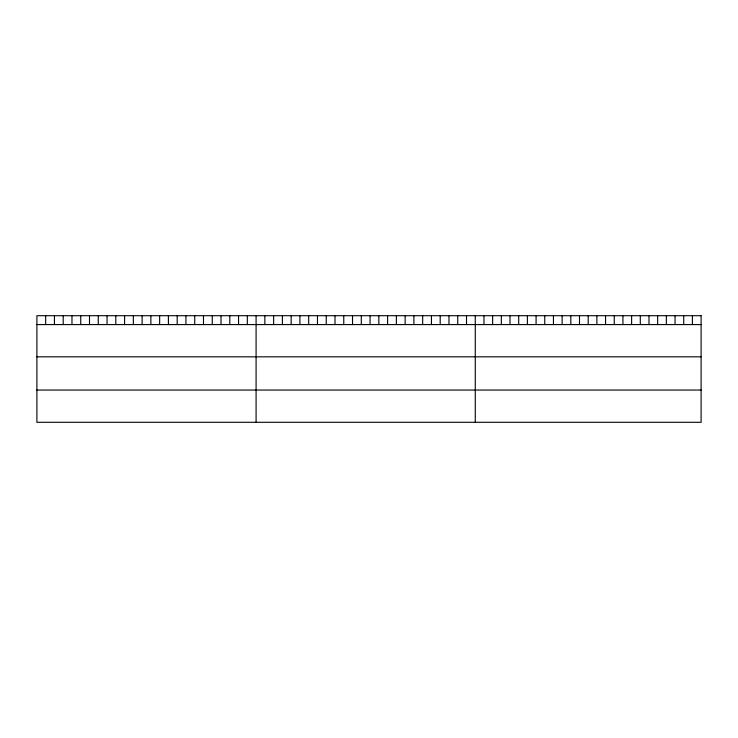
<?xml version="1.0" encoding="UTF-8"?>
<svg xmlns="http://www.w3.org/2000/svg" width="738" height="738" viewBox="0 0 738 738"><rect width="100%" height="100%" fill="white"/><g stroke="black" fill="none" stroke-linecap="round" stroke-linejoin="round"><path stroke-width="1.11" d="M36.9 324.572L701.1 324.572M36.9 356.823L701.1 356.823M36.9 390.051L701.1 390.051M692.41 315.698L692.41 324.572M683.729 315.698L683.729 324.572M675.039 315.698L675.039 324.572M666.359 315.698L666.359 324.572M657.669 315.698L657.669 324.572M648.988 315.698L648.988 324.572M640.298 315.698L640.298 324.572M631.617 315.698L631.617 324.572M622.927 315.698L622.927 324.572M614.247 315.698L614.247 324.572M605.557 315.698L605.557 324.572M596.876 315.698L596.876 324.572M588.186 315.698L588.186 324.572M579.496 315.698L579.496 324.572M570.815 315.698L570.815 324.572M562.125 315.698L562.125 324.572M553.445 315.698L553.445 324.572M544.755 315.698L544.755 324.572M536.074 315.698L536.074 324.572M527.384 315.698L527.384 324.572M518.703 315.698L518.703 324.572M510.013 315.698L510.013 324.572M501.333 315.698L501.333 324.572M492.643 315.698L492.643 324.572M483.962 315.698L483.962 324.572M475.272 315.698L475.272 422.302M466.508 315.698L466.508 324.572M457.735 315.698L457.735 324.572M448.972 315.698L448.972 324.572M440.199 315.698L440.199 324.572M431.435 315.698L431.435 324.572M422.671 315.698L422.671 324.572M413.898 315.698L413.898 324.572M405.134 315.698L405.134 324.572M396.361 315.698L396.361 324.572M387.598 315.698L387.598 324.572M378.834 315.698L378.834 324.572M370.061 315.698L370.061 324.572M361.297 315.698L361.297 324.572M352.524 315.698L352.524 324.572M343.76 315.698L343.76 324.572M334.997 315.698L334.997 324.572M326.224 315.698L326.224 324.572M317.46 315.698L317.46 324.572M308.687 315.698L308.687 324.572M299.923 315.698L299.923 324.572M291.159 315.698L291.159 324.572M282.386 315.698L282.386 324.572M273.623 315.698L273.623 324.572M264.85 315.698L264.85 324.572M256.086 315.698L256.086 422.302M247.322 315.698L247.322 324.572M238.549 315.698L238.549 324.572M229.786 315.698L229.786 324.572M221.013 315.698L221.013 324.572M212.249 315.698L212.249 324.572M203.485 315.698L203.485 324.572M194.712 315.698L194.712 324.572M185.948 315.698L185.948 324.572M177.175 315.698L177.175 324.572M168.412 315.698L168.412 324.572M159.648 315.698L159.648 324.572M150.875 315.698L150.875 324.572M142.111 315.698L142.111 324.572M133.338 315.698L133.338 324.572M124.574 315.698L124.574 324.572M115.811 315.698L115.811 324.572M107.038 315.698L107.038 324.572M98.274 315.698L98.274 324.572M89.501 315.698L89.501 324.572M80.737 315.698L80.737 324.572M71.973 315.698L71.973 324.572M63.2 315.698L63.2 324.572M54.437 315.698L54.437 324.572M45.664 315.698L45.664 324.572M701.1 315.698L36.9 315.698L36.9 422.302L701.1 422.302L701.1 315.698"/></g></svg>
